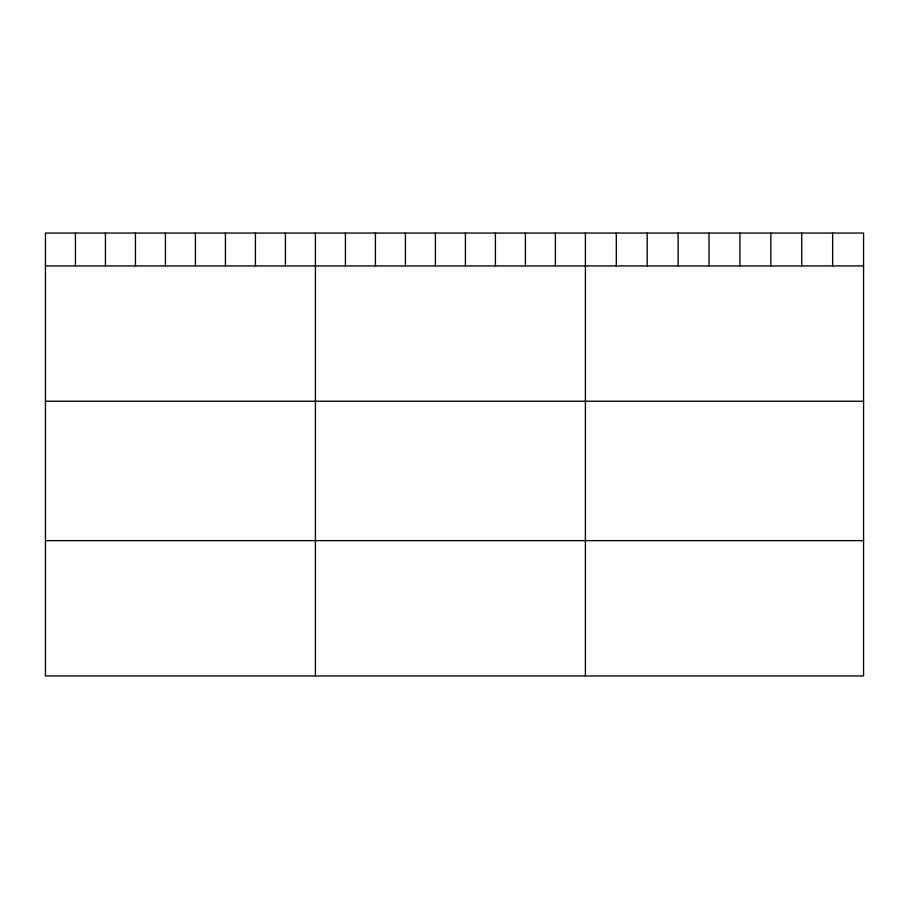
<?xml version="1.0" encoding="UTF-8"?>
<svg xmlns="http://www.w3.org/2000/svg" width="909" height="909" viewBox="0 0 909 909"><rect width="100%" height="100%" fill="white"/><g stroke="black" fill="none" stroke-linecap="round" stroke-linejoin="round"><path stroke-width="1.36" d="M863.55 265.928L863.55 675.944L45.45 675.944L45.45 233.056L863.55 233.056L863.55 265.928L45.45 265.928M45.45 401.233L863.55 401.233M45.45 540.639L863.55 540.639M832.644 233.056L832.644 265.928M801.738 233.056L801.738 265.928M770.832 233.056L770.832 265.928M739.926 233.056L739.926 265.928M709.02 233.056L709.02 265.928M678.114 233.056L678.114 265.928M647.208 233.056L647.208 265.928M616.302 233.056L616.302 265.928M585.396 233.056L585.396 675.944M555.399 233.056L555.399 265.928M525.402 233.056L525.402 265.928M495.405 233.056L495.405 265.928M465.408 233.056L465.408 265.928M435.411 233.056L435.411 265.928M405.414 233.056L405.414 265.928M375.417 233.056L375.417 265.928M345.42 233.056L345.42 265.928M315.423 233.056L315.423 675.944M285.426 233.056L285.426 265.928M255.429 233.056L255.429 265.928M225.432 233.056L225.432 265.928M195.435 233.056L195.435 265.928M165.438 233.056L165.438 265.928M135.441 233.056L135.441 265.928M105.444 233.056L105.444 265.928M75.447 233.056L75.447 265.928"/></g></svg>
